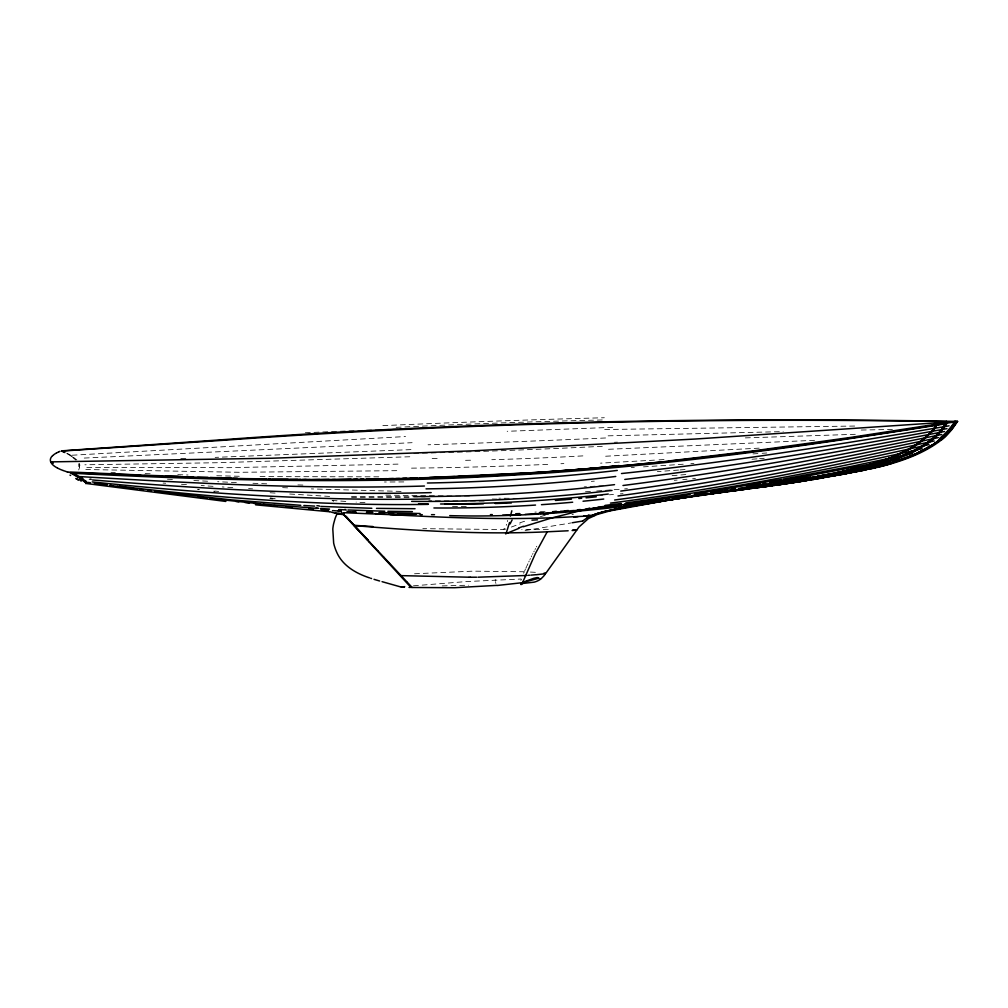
<?xml version="1.0" encoding="UTF-8"?>
<svg xmlns="http://www.w3.org/2000/svg" width="1008" height="1008" viewBox="0 0 1008 1008"><rect width="100%" height="100%" fill="white"/><g stroke="black" fill="none" stroke-linecap="round" stroke-linejoin="round"><path stroke-width="0.75" stroke-dasharray="5 3.75" d="M79.519 467.032L79.519 467.095A14.036 6.464 55.9 0 1 79.456 467.41M79.456 467.687L78.712 469.955M506.268 525.294L506.558 524.286M507.339 521.59L507.679 520.43M523.618 573.275L524.173 571.99M524.74 570.73L525.357 569.318M525.836 568.273L526.63 566.521M526.957 565.828L527.927 563.737M528.746 561.998L529.238 560.965M529.906 559.591L530.41 558.558M531.254 556.857L531.77 555.836M532.539 554.312L532.967 553.48M533.824 551.804L534.253 550.985M535.034 549.499L535.563 548.516M536.432 546.89L536.785 546.248M503.698 529.011L505.134 528.381M519.826 522.799L527.323 520.393M540.414 516.6L545.517 515.227M525.08 530.548L571.297 522.913M413.431 585.824L466.54 581.553L520.997 579.02M692.622 478.75L695.444 478.51M682.756 479.594L686.99 479.228M674.302 480.299L677.124 480.06M620.285 493.907L623.02 493.681M672.109 475.663L688.565 474.34M609.374 494.802L613.469 494.474M624.632 488.893L627.367 488.678M619.151 489.321L595.917 491.06M599.823 495.558L602.545 495.344M751.993 459.232L758.104 458.779M759.629 458.665L764.215 458.312M680.072 469.93L687.645 469.363M678.56 470.043L657.355 471.593M690.871 463.693L693.92 463.478M72.097 455.225L405.544 436.54M683.222 464.222L643.495 466.868M590.449 491.438L582.246 491.98M752.913 453.902L760.599 453.398M762.149 453.298L766.76 452.983M603.88 485.642L584.186 486.889M631.26 467.636L634.322 467.447M659.043 459.862L665.192 459.497M591.331 481.345L594.317 481.156M654.419 460.139L600.541 463.151M759.175 448.144L602.872 456.372M84.256 458.06L412.108 442.688M814.565 440.32L604.85 449.442M414.54 573.766L473.117 571.145L524.273 571.775M410.949 449.618L215.158 457.38M180.81 458.627L188.257 458.363M409.79 456.763L219.253 462.697L84.874 464.789M745.353 437.888L857.468 434.234M614.363 442.285L617.488 442.172M608.126 435.834L783.178 431.613M398.009 464.121L229.383 467.674L85.327 467.359M442.21 585.913L468.594 585.194M604.674 429.509L857.556 426.006M396.749 470.673L239.551 472.286L85.806 469.514M861.223 430.038L892.408 429.471M378.806 476.834L259.862 476.62M484.142 501.064L428.753 500.711M469.426 496.1L385.837 495.167M403.805 481.925L384.439 482M351.49 496.44L425.237 496.843M351.553 497.511L411.314 497.7M548.302 529.654L521.728 529.616M505.411 529.553L422.831 528.671M526.73 498.519L498.821 498.179M466.25 506.52L451.282 506.331M401.071 491.4L311.359 488.918M560.776 499.678L568.411 499.792M506.003 499.225L489.737 498.973M572.015 514.382L573.363 514.408M239.261 476.267L214.339 475.7M344.497 509.128L345.845 509.166M177.824 474.692L188.03 474.995M302.904 485.075L294.197 484.798M150.167 473.785L144.358 473.584M110.956 472.349L115.315 472.525M266.679 483.827L249.341 483.122M236.363 482.567L217.652 481.711M282.618 487.633L290.808 488.011M343.363 509.758L346.437 509.909M207.598 481.219L191.797 480.438M530.397 572.053L535.5 572.342M167.429 479.178L174.586 479.556M329.629 496.427L288.351 493.933M315.731 508.246L318.805 508.435M248.611 488.603L252.567 488.855M364.984 502.677L356.114 502.11M232.785 487.607L222.251 486.94M213.041 486.335L201.197 485.566M163.069 483.059L165.69 483.235M275.071 493.076L268.43 492.635M181.478 484.268L189.365 484.785M345.769 501.43L329.528 500.283M343.766 509.935L346.576 510.161M315.756 507.503L318.553 507.767M214.729 491.06L218.66 491.463M213.545 491.236L214.855 491.375M197.757 489.258L199.067 489.397M197.87 489.573L199.181 489.712M89.838 478.724L91.274 478.888M319.901 506.369L316.411 505.953M316.84 505.424L320.002 505.814M269.842 498.519L272.803 498.922M89.095 479.354L92.056 479.783M275.209 498.708L269.123 497.662M315.832 507.83L318.692 508.599M67.032 453.676L69.3 454.999M69.64 455.2L71.87 456.637M72.059 456.775L73.319 457.67M73.773 457.556L76.835 459.95M333.409 501.455L332.653 500.296M495.898 583.405L495.545 582.397M79.796 464.713L79.846 465.557M520.884 580.394A4.75 0.769 -65.8 0 1 521.375 579.222M495.571 581.339A4.952 0.655 83.2 0 1 495.205 579.512M79.405 466.024A10.093 4.914 52.5 0 1 79.443 466.628M79.103 464.612A7.081 3.641 49.5 0 1 79.33 465.52M78.826 463.667A6.237 3.427 46.8 0 1 79.103 464.335M73.206 457.947A18.232 11.101 45.1 0 1 75.814 460.102M78.838 464.663A15.019 6.287 63.1 0 1 78.8 466.603M79.279 463.541A5.645 3.049 47.2 0 1 79.607 464.638M66.843 453.184A51.559 32.71 43.5 0 1 73.899 457.153M582.851 509.645A1297.661 666.704 -6 0 1 552.308 511.333M545.051 511.686A1297.661 666.704 -6 0 1 534.883 512.127M582.876 455.893A1303.268 521.438 -4.7 0 1 491.816 459.698M470.547 460.215A1303.268 521.438 -4.7 0 1 463.466 460.354M563.85 463.592A1305.322 430.328 -4.2 0 1 560.914 463.73M547.709 464.36A1305.322 430.328 -4.2 0 1 410.521 468.153M437.157 458.401A1299.476 319.738 -3.6 0 1 428.551 458.59M602.305 446.305A1290.694 215.347 -3.1 0 1 413.078 453.424M605.569 437.976A1283.663 117.571 -2.7 0 1 428.047 444.793M612.675 427.329A1287.707 25.666 -2.2 0 1 507.188 431.285M305.311 432.747A1317.884 63.076 -1.8 0 1 540.527 423.675M554.589 423.196A1317.884 63.076 -1.8 0 1 578.038 422.415M382.864 425.653A1380.67 156.794 -1.4 0 1 604.334 417.74M396.144 427.354A1478.862 260.946 -1 0 1 602.759 419.958M511.384 527.058A196.825 181.163 -16.4 0 1 520.204 523.895"/><path stroke-width="1.5" d="M497.083 585.509L521.993 582.725M506.331 532.778L509.544 522.497M945.391 423.02L946.424 421.306A88.641 81.61 -20.9 0 1 945.277 423.058L945.227 423.247M525.332 576.387L535.387 553.556L547.218 531.796L568.172 530.775M525.105 576.941L522.623 582.372M955.534 421.772L955.219 422.516M955.408 421.961L955.093 422.717M955.03 422.554L954.715 423.297A69.338 63.832 -20.9 0 1 941.119 438.971A80.879 74.453 -20.9 0 1 931.909 445.523L930.674 446.317A113.879 104.832 -20.9 0 1 921.425 451.471M954.778 422.932L955.71 421.747M545.744 573.413L579.02 526.945L588.483 518.503L597.467 514.395L610.042 510.867L668.556 500.144M545.391 573.892L544.32 575.341A28.035 25.817 -20.9 0 1 543.627 576.198L541.22 578.63A15.221 14.011 -20.9 0 1 538.826 580.28L537.73 580.847A20.286 18.673 -20.9 0 1 534.177 582.145L520.695 583.695M941.359 429.824L946.663 422.516L947.117 423.133A88.641 81.598 -20.9 0 1 943.954 427.732L942.178 430.025A64.096 59.006 -20.9 0 1 934.504 438.077L931.972 440.206A78.397 72.173 -20.9 0 1 927.347 443.684L923.908 445.977A105.412 97.045 -20.9 0 1 917.469 449.77L915.264 450.954M941.182 430.051L940.426 430.933M940.237 431.147L939.859 431.588A62.219 57.191 -21.4 0 1 935.273 436.25C919.233 450.488 898.632 458.086 878.346 463.995M931.392 431.777L918.288 443.457A96.566 88.893 -20.9 0 1 910.022 448.648L906.898 450.362A135.538 124.79 -20.9 0 1 898.733 454.356L893.693 456.548A186.165 171.373 -20.9 0 1 880.286 461.525L872.437 464.02M52.718 455.591L54.067 454.482A44.491 16.141 2.5 0 1 56.309 453.083M582.926 520.846L587.311 517.646M940.451 438.921L937.188 441.479M940.577 439.249L933.836 443.885M868.934 469.3C894.285 463.73 920.682 455.956 941.321 440.017A69.136 63.655 -20.9 0 0 945.378 436.527L951.716 429.748L957.6 421.432C713.324 417.098 468.833 421.596 225.137 439.538L61.639 450.853M921.325 441.227L925.268 437.963A70.875 65.255 -20.9 0 0 937.125 424.015L946.663 422.516L939.859 431.588A64.575 59.308 -21.6 0 1 930.182 440.42M919.435 442.638L910.804 448.207A141.397 130.171 -20.9 0 1 888.943 458.35M935.651 443.029L915.806 453.827L892.559 462.483A261.866 244.125 -21.3 0 1 878.711 466.187M932.236 445.347L914.558 454.759L892.685 462.823M912.807 446.859L926.377 436.955L918.288 443.318A85.466 78.674 -20.9 0 1 914.117 446.053L908.384 449.354A107.68 99.137 -20.9 0 1 903.937 451.609L897.826 454.343M930.548 445.99L929.351 446.922A115.945 106.735 -20.9 0 1 921.362 451.307L918.175 452.882A181.793 167.353 -20.9 0 1 888.388 463.655M921.904 446.141L923.479 445.171A83.84 77.099 -21.3 0 0 930.233 440.496M587.374 517.608L596.396 514.055M56.587 452.932L58.729 451.874M914.861 450.085L891.853 459.787A209.223 191.293 -21.4 0 1 884.507 462.168M919.838 452.264L921.425 451.483M903.206 452.252L895.696 455.704M918.112 452.718L921.312 451.156A115.945 106.735 -20.9 0 0 929.3 446.758M522.85 582.271L533.698 578.327L537.302 577.534L538.965 578.214L522.396 582.674M508.196 532.753L518.704 528.444M59.056 451.735L60.052 451.307M895.192 455.918L894.688 456.133A179.512 165.287 -20.9 0 1 884.218 460.19L863.528 466.528L842.134 471.555M592.25 515.138L591.557 515.781L592.792 515.302M592.515 515.214L593.41 515.075M888.968 458.438L860.656 467.271M592.931 515.063L594.04 514.849M593.561 514.836L595.098 514.483M523.492 526.693L551.124 518.125L584.867 509.569M594.342 514.37L597.227 513.79M595.262 514.244L597.038 513.853M596.912 513.526L598.538 513.223M597.164 513.626L599.042 513.261M597.353 513.576L598.311 513.286M884.507 462.181L858.967 468.821L868.165 466.666M871.189 464.398L867.283 465.507M598.916 512.933L602.305 512.379M599.193 513.034L600.831 512.77M599.42 512.971L600.541 512.656M877.653 465.368C819.693 480.312 760.007 487.066 700.85 495.319M867.006 465.583L865.91 465.885M886.511 464.65L876.431 466.918M545.366 573.602L544.988 573.691A9.727 3.528 2.7 0 1 544.333 573.817L537.037 574.636M877.325 464.285L870.471 466.099M865.381 466.024L859.043 467.674M600.705 512.442L605.354 511.636M600.995 512.543L601.663 512.366M601.826 512.14L602.935 512.039M859.9 467.46L857.619 468.027M556.416 512.417L558.86 511.812M878.699 466.351L873.986 467.51M603.049 511.825L603.704 512.026M878.825 466.679L868.531 468.77M877.313 466.704L888.476 463.907A181.793 167.353 -20.9 0 0 918.212 452.97M603.641 511.686L604.611 511.636M856.094 468.405L856.863 468.216M604.094 511.573L611.503 510.287M856.712 468.254L849.694 469.892M875.599 467.296L849.857 472.588M875.662 467.46L862.47 470.245M853.65 468.985L854.872 468.695M874.654 467.347L886.448 464.486A182.335 167.845 -20.9 0 0 919.901 452.39M604.775 511.409L606.199 511.258M605.909 511.144L608.933 510.653M852.428 469.274L846.304 470.66M928.948 444.604C823.586 468.103 717.57 489.447 610.432 503.105M922.055 448.686C824.116 470.786 725.319 489.434 625.804 502.904M587.286 509.015L589.831 508.435M606.362 511.043L610.987 510.212M871.378 468.468L865.809 469.375M934.202 440.962C828.362 464.045 722.056 485.755 614.628 500.006M912.656 453.373L852.352 466.162L783.052 479.128M576.589 530.095L573.476 530.422M866.615 469.35L870.71 468.443M847.35 470.421L834.851 473.067M857.531 469.136L843.545 472.046M857.745 469.085L829.483 474.743M845.725 470.786L844.565 471.038M938.347 437.623C832.154 460.026 725.596 481.396 618.005 495.974M843.406 471.278L841.68 471.656M609.097 510.439L612.877 510.01M866.918 469.741L819.265 478.258M841.39 471.719L840.244 471.958M941.737 434.486C835.267 456.07 728.469 476.658 620.764 491.085M899.275 458.791L784.829 480.161M840.672 471.87L826.321 474.755M863.075 469.955L853.99 471.794M863.201 470.27L857.72 471.404M837.358 472.55L838.618 472.298M862.52 470.408L854.091 471.946M611.377 509.96L614.414 509.519M611.894 510.023L613.557 509.872M836.728 472.689L813.456 477.175M613.04 509.796L615.157 509.557M858.337 471.265L841.705 474.125M944.559 431.5C837.837 452.101 730.825 471.719 622.982 485.503M613.897 509.443L618.811 508.851M854.986 471.946L852.377 472.462M614.578 509.317L616.921 509.04M827.555 474.516L828.5 474.327M615.321 509.342L616.014 509.216M841.252 472.5L838.303 473.067M853.121 471.971L845.75 473.369M616.178 509.002L617.841 508.864M826.598 474.705L817.45 476.444M837.648 473.193L835.04 473.697M851.508 472.626L848.9 473.13M824.015 475.196L817.538 476.419M617.312 508.788L622.919 508.095M834.385 473.823L827.782 475.058M848.774 472.802L823.208 477.578M849.983 472.916L841.831 474.453M618.232 508.612L621.482 508.183M845.221 473.823L847.098 473.47M946.966 428.627C840.004 448.081 732.778 466.654 624.796 479.43M619.202 508.599L620.122 508.435M620.512 508.183L625.199 507.679M815.548 476.797L807.95 478.17M815.321 476.834L816.253 476.658M827.933 475.02L824.065 475.738M840.609 474.327L817.69 478.346M839.929 474.617L841.34 474.188M840.357 474.718L841.453 474.516M841.1 474.579L843.331 474.163M621.886 507.931L628.853 507.037M839.513 474.869L837.535 475.234M839.261 474.919L840.508 474.692M623.713 507.604L647.955 503.622M790.751 481.106L814.388 476.998M822.704 475.978L824.405 475.675M837.396 474.894L803.792 480.614M835.04 475.688L838.895 474.982M625.993 507.188L640.105 504.68M645.788 503.66L655.225 502.349M635.166 505.739L648.396 503.509M808.088 478.132L808.794 478.006M809.726 477.842L810.659 477.679M818.269 476.771L820.197 476.431M821.016 476.28L806.135 478.876M833.553 475.952L835.544 475.587M781.603 479.38L694.562 494.071M648.736 503.131L650.551 502.816M648.119 503.42L650.853 503.118M807.345 478.271L805.027 478.687M818.055 476.809L814.817 477.376M829.307 476.33L833.414 475.612M832.558 476.129L829.445 476.671M649.996 502.929L653.638 502.299M650.614 502.979L652.302 502.853M802.985 479.052L804.737 478.724M805.392 478.611L798.916 479.745M826.195 476.885L827.24 476.696M449.732 515.63C517.961 517.507 586.202 511.636 653.764 502.601M811.906 477.88L812.876 477.716M825.287 477.401L827.366 477.036M949.07 425.842C840.281 444.289 731.266 461.992 621.495 473.533M654.671 502.097L656.435 501.82M653.285 502.337L657.77 501.581M653.348 502.501L654.734 502.261M654.797 502.425L656.561 502.123M799.911 479.569L800.629 479.443M809.978 478.22L810.949 478.057M820.903 477.792L823.045 477.427M824.254 477.578L821.029 478.132M656.057 501.858L661.777 500.913M656.183 502.186L657.896 501.896M810.583 476.973L738.625 488.552M797.895 479.921L799.193 479.695M808.29 478.51L809.411 478.309M657.569 501.946L659.232 501.669M794.732 480.463L796.055 480.224M795.778 480.274L797.026 480.06M804.548 479.14L805.342 479.002M806.828 478.75L799.142 480.035M819.202 478.094L810.004 479.619M818.887 478.498L813.456 479.405M822.805 477.956L791.847 482.807M639.551 503.357L643.419 502.778M769.797 482.668L783.468 480.388M658.854 501.392L674.818 499.149M661.903 501.228L658.98 501.719M794.115 480.551L791.557 480.98M793.674 480.64L795.085 480.388M802.166 479.531L802.96 479.405M813.33 479.077L815.535 478.699M645.296 502.463L642.676 502.891M760.221 484.243L746.525 486.486M762.955 483.802L765.689 483.349M660.265 501.152L668.506 499.817M660.391 501.48L664.096 500.863M790.499 481.156L793.132 480.703M799.042 480.047L801.36 479.669M815.396 479.077L795.362 482.278M572.33 522.736L582.737 521.023M665.91 500.573L663.239 501.014M789.566 481.295L777.735 483.185M807.509 480.022L811.377 479.392M810.13 479.947L811.238 479.77M945.466 423.839C803.338 446.62 660.53 466.729 516.726 474.919C368.663 484.344 220.235 480.791 72.185 473.243M954.715 421.898L955.798 421.722M648.295 501.971L650.74 501.581M731.455 488.943L735.563 488.275M665.204 500.333L670.093 499.552M788.521 481.484L784.035 482.189M786.668 481.786L787.588 481.635M796.711 480.425L789.73 481.534M796.912 480.4L793.573 480.929M805.556 480.35L809.021 480.123M650.475 501.619L651.773 501.417M717.734 491.148L721.854 490.493M724.601 490.052L727.335 489.611M667.712 500.107L679.48 498.443M667.775 500.27L671.441 499.691M784.829 482.076L785.749 481.925M804.409 480.526L798.714 481.421M805.669 480.665L806.816 480.488M713.626 491.803L716.373 491.362M651.407 502.79L698.632 495.596M668.619 500.132L676.066 498.96M780.394 482.769L782.208 482.479M782.057 482.517L782.989 482.378M791.318 481.295L792.464 481.106M802.255 481.207L804.535 480.854M634.057 504.013L636.514 503.622M656.989 500.585L658.3 500.384M699.892 493.958L704.012 493.315M672.538 499.162L682.315 497.662M779.234 482.958L781.112 482.668M789.025 481.648L790.171 481.471M803.855 480.778L781.742 483.953M690.203 494.764L630.378 503.32M638.984 503.244L643.91 502.475M673.936 498.96L676.645 498.532M751.565 486.952L754.249 486.536M775.643 483.5L778.504 483.059M674.05 499.275L678.573 498.569M787.399 481.9L780.293 482.983M786.744 482L787.878 481.824M798.84 481.748L799.974 481.572M802.784 481.207L792.893 482.656M694.399 494.802L697.145 494.386M744.874 487.985L747.558 487.582M773.539 483.84L776.551 483.361M681.08 498.179L675.108 499.111M774.207 483.727L776.399 483.399M784.451 482.353L785.597 482.177M797.706 481.925L792.767 482.328M632.684 504.05L635.834 503.584M631.638 504.214L636.88 503.42M738.196 489.006L740.867 488.603M780.772 482.92L781.402 482.819M678.712 498.38L684.835 497.461L678.775 498.544M782.032 482.719L783.304 482.53M791.734 482.492L792.905 482.315M679.266 497.095L683.399 496.478M733.295 489.359L722.635 490.946M766.798 484.861L767.756 484.709M768.726 484.571L767.063 484.798L770.629 484.268M682.202 498.028L692.357 496.503M789.39 482.845L790.562 482.668M795.274 482.353L785.56 483.739M639.022 503.105L643.759 502.4M715.97 491.929L719.977 491.337M776.084 483.613L773.917 483.941M775.417 483.714L777.861 483.349M684.923 497.624L693.517 496.364M686.095 497.423L687.343 497.246M789.176 483.034L778.075 484.646M789.503 483.16L783.455 484.042M792.767 482.731L781.868 484.281M672.386 498.103L676.519 497.498M710.64 492.71L713.311 492.32M758.079 486.121L760.322 485.793M758.772 486.02L762.325 485.503M761.897 485.579L763.85 485.289M687.242 496.931L690.152 496.503M788.218 483.021L778.012 484.483M702.639 493.87L705.31 493.479M751.338 487.091L753.581 486.776M752.85 486.877L756.617 486.347M771.523 484.281L766.748 484.974M689.774 496.742L692.231 496.377M693.617 496.327L696.125 495.961M662.747 499.489L650.349 501.215M665.507 499.099L669.64 498.506M677.527 497.536L678.8 497.36M682.605 496.73L685.276 496.352M719.687 491.602L721.262 491.375M725.987 490.707L727.562 490.48L726.163 490.619M763.144 485.491L764.354 485.314M742.291 488.389L740.389 488.653M749.612 487.355L747.268 487.683L749.561 487.393M751.943 487.015L754.286 486.688M694.613 495.86L699.892 495.419M782.737 484.193L774.711 485.289M785.245 483.84L773.69 485.428L775.795 484.961M674.579 497.864L677.263 497.486M733.761 489.598L735.386 489.371M761.935 485.654L760.725 485.831L763.195 485.478M704.756 493.87L707.44 493.492M704.428 494.474L700.749 494.991L704.907 494.714M775.732 484.798L776.866 484.646M694.273 496.402L701.933 495.319M781.477 484.369L776.462 485.075M754.664 486.675L757.084 486.335M698.065 494.815L700.749 494.437M708.107 493.958L711.787 493.441M708.17 494.122L711.85 493.605M704.491 494.638L711.913 493.769M774.585 484.961L768.94 485.919M703.496 494.953L713.84 493.504M772.367 485.44L778.453 484.42M648.9 503.446L651.042 503.143L647.942 502.992M691.375 495.734L694.058 495.369M733.698 489.586L735.071 489.397M713.714 493.164L719.208 492.597M708.662 493.87L721.111 492.509M773.564 485.113L753.782 488.137M711.182 493.844L715.592 493.265M772.695 485.591L756.378 487.796M771.284 485.768L772.43 485.604M775.832 485.163L759.037 487.431M649.24 503.395L644.566 504.025M653.146 500.825L655.83 500.459M722.824 491.929L726.503 491.438M761.267 486.788L763.799 486.448M720.985 492.181L726.629 491.765M724.79 492.017L716.197 493.151M766.471 486.423L769.003 486.083M642.071 502.324L648.963 501.404M733.862 490.442L739.015 489.749M753.656 487.809L756.189 487.469M728.343 491.186L737.604 490.115M753.719 487.973L763.799 486.448M723.832 491.791L732.085 490.858M732.148 491.022L739.141 490.09M761.405 487.129L767.68 486.284M722.471 492.295L734.076 490.77M623.788 504.895L626.762 504.504M645.107 501.908L647.791 501.556M744.068 489.082L754.022 487.759M737.541 489.951L758.911 487.103M731.266 491.11L754.148 488.086M737.667 490.279L744.206 489.409M635.708 503.143L641.075 502.438M635.166 503.219L640.697 502.513M614.855 506.054L619.315 505.474M644.729 504L642.726 504.252M628.992 504L633.024 503.483M642.928 504.227L641.126 504.454L640.975 503.181M621.356 503.446L605.052 505.399M621.596 504.416L598.122 507.112M624.519 504.05L628.916 503.509M605.921 507.175L610.382 506.621M620.928 504.995L631.033 503.748M638.127 503.534L633.125 504.126M612.851 505.966L616.883 505.487M596.975 508.246L601.448 507.717M611.68 506.066L621.356 504.932M631.336 504.328L632.495 504.189M632.407 504.202L633.667 504.063M602.078 507.2L607.471 506.583L602.003 507.137M624.557 505.096L629.811 504.504M620.802 505.525L615.699 506.092M592.502 508.763L570.1 511.094M669.073 460.933L754.74 450.715L850.588 437.434L937.175 424.053L936.193 421.495A70.875 65.255 -20.9 0 1 935.033 423.259M594.002 508.07L599.395 507.49M586.643 508.813L589.34 508.536M611.516 506.545L607.811 506.936M404.687 586.643L401.323 587.009L404.447 587.21M668.228 461.425L599.269 467.977L545.656 471.82M592.301 508.145L597.845 507.566M585.913 508.901L589.957 508.486M601.7 507.553L597.618 507.956M591.419 508.536L587.173 508.927M565.614 511.522L540.149 513.5M577.471 509.783L580.406 509.531M536.395 574.686L530.901 575.127M496.78 585.383L454.57 587.714L412.146 587.475A7.043 2.923 1.4 0 0 410.962 587.437L353.707 525.256M564.341 510.854L568.386 510.527M552.913 511.888L556.958 511.56M555.66 511.56L552.913 511.774M573.363 530.422L572.103 530.523M561.229 470.736C694.096 461.059 826.182 443.054 957.6 421.432L695.444 439.022L472.223 450.853L272.059 458.224L50.753 461.878M337.428 513.778L337.793 513.752A13.784 4.851 7.3 0 1 338.36 513.727L340.969 513.702M574.724 516.663L593.813 515.819L588.307 515.088M574.56 516.676C513.097 520.38 451.42 517.999 390.008 514.584M529.603 575.215L528.305 575.316M557.563 471.19L526.907 473.029M543.602 472.147L429.509 477.527M539.683 512.694L541.661 512.568M526.995 575.404L525.685 575.48M525.218 575.518L478.057 577.193M523.782 473.218L479.833 475.549M538.65 513.601L525.155 514.357M467.258 476.104L457.821 476.494M520.657 514.559L502.639 515.138M454.671 476.62L442.084 477.099M329.515 511.61L335.198 513.223L339.381 513.198M515.718 513.74L519.763 513.589M547.218 531.796C482.832 534.82 418.396 530.951 354.236 525.584L367.794 540.25M438.316 477.364L420.071 477.83M424.204 477.83L410.092 478.246M416.934 477.918L402.784 478.309M406.564 478.346L360.625 479.291M395.968 478.611L399.508 478.523M424.456 486.02C309.632 489.56 194.859 483.286 80.275 476.62M388.66 478.649L393.372 478.535M431.185 492.61C318.188 495.596 205.216 489.069 92.635 479.972M387.085 478.674L366.71 479.052M429.786 498.922C317.029 501.19 204.322 493.668 92.232 481.912M363.573 479.102L353.543 479.392M490.405 514.609L492.307 514.584M357.298 479.178L335.84 479.569M427.984 504.378C324.891 505.94 221.861 498.544 119.561 486.221M351.023 479.254L332.3 479.594M335.349 479.392L319.901 479.644M476.62 577.206L470.648 577.219M329.074 479.417L311.031 479.657M319.649 479.443L307.49 479.657M415.044 508.712L376.475 508.372M305.714 479.644L310.225 479.443M307.075 479.43L302.173 479.632M305.5 479.43L298.633 479.619M470.408 577.206L469.199 577.206M300.775 479.405L289.762 479.556M431.5 514.672L434.511 514.685M468.959 577.206L401.108 575.631M297.625 479.38L272.021 479.342M412.411 511.636L387.866 511.295M946.31 421.609C706.066 417.488 465.658 422.843 225.956 440.118L61.778 451.067L64.89 452.542M288.162 479.291L268.481 479.291M420.034 513.513L378.932 512.581M410.306 587.437L409.021 587.399M270.749 479.052L257.834 479.09M265.999 478.964L240.093 478.687M543.262 513.79L548.339 513.891M573.01 529.817L576.563 529.969M256.473 478.762L232.999 478.498M384.804 511.22L347.962 509.985M416.191 514.357L398.11 513.891M371.851 508.284L320.872 506.432M237.397 478.283L197.518 477.427M231.034 478.107L221.495 477.817M219.908 477.767L210.357 477.477M207.976 477.401L183.317 476.96M401.562 515.113L343.854 512.707M193.536 476.923L179.777 476.847M180.76 476.482L165.577 476.343M178.227 476.381L161.078 475.763M162.036 476.217L144.295 475.574M160.133 475.726L70.119 472.802M389.063 513.576L393.586 513.74L390.575 513.601M140.654 474.982L69.779 472.009L74.378 474.403M366.748 512.102L372.834 512.341M420.021 514.597L422.302 514.697M645.611 502.879L648.144 503.005M338.751 509.544L343.363 509.758M645.246 502.866L641.39 502.664M644.603 502.828L646.204 502.916M640.42 502.614L641.416 502.677M366.446 512.555L372.481 512.858M329.54 509.053L320.33 508.523M314.685 506.117L303.862 505.512M352.876 511.787L355.9 511.963M347.029 511.573L355.736 512.077M300.775 505.323L231.26 499.867L155.723 491.438M337.806 510.59L340.855 510.779M372.935 526.554L354.136 525.319L346.059 516.361M343.3 514.584L338.486 514.055A13.784 4.801 7.3 0 1 337.882 513.954L336.937 514.105A44.957 41.391 -20.9 0 0 334.996 518.818L333.61 523.795A49.871 45.914 -20.9 0 0 332.804 529.036L333.648 543.01A53.021 48.812 -20.9 0 0 334.366 545.882L335.299 548.743A51.597 47.502 -20.9 0 0 336.445 551.603C342.153 565.501 355.963 573.426 369.608 577.886M328.671 510.01L321.048 509.494M384.653 514.256L375.253 513.614M315.731 508.246L262.017 504.038L209.903 498.469M332.489 510.602L341.221 511.195M342.808 514.055L346.097 516.701M308.864 508.599L313.438 508.952M329.301 511.724L255.616 504.832M286.02 506.671L292.118 507.226M273.848 505.537L276.885 505.827M263.189 504.466L267.75 504.932M339.28 513.74L338.335 513.639M254.054 503.496L260.14 504.151M244.919 502.501L249.493 503.017M235.796 501.455L238.833 501.808M225.88 501.442L85.718 483.424M104.101 484.344L107.201 484.722M197.656 496.982L206.842 498.103M96.39 483.374L101.014 483.966M337.239 513.513L335.198 513.223M148.037 490.468L151.112 490.858M177.761 494.462L182.347 495.054M137.277 489.082L124.979 487.456M140.351 489.485L143.426 489.875M170.113 493.454L173.162 493.857M87.457 482.353L90.518 482.756M95.105 483.374L98.154 483.79M102.74 484.407L105.79 484.823M110.376 485.44L125.66 487.494M154.816 491.4L157.878 491.816M162.464 492.433L165.514 492.849M117.306 486.423L121.905 487.053M101.959 484.319L106.558 484.961M109.633 485.377L112.694 485.806M94.298 483.248L98.897 483.89M545.252 573.224L544.698 573.124A9.727 3.528 2.7 0 0 544.118 573.048M382.057 581.666L401.033 587.034M325.534 510.489L328.369 511.295M379.638 580.999L374.018 579.335M68.834 472.349L68.242 472.185M68.002 472.109L66.503 471.656M66.263 471.58L63.164 470.522M371.574 578.554L370.73 578.264M85.1 481.937L83.639 481.32M63.076 451.584L63.983 452.038M57.557 468.09L59.661 469.111A44.491 16.141 2.5 0 0 62.95 470.446M71.467 473.546L72.475 474.088M72.815 474.277L75.121 475.562M69.993 475.121L70.636 475.474M51.055 462.042L53.235 463.277M75.474 475.763L77.717 477.049M78.233 479.821L75.877 478.485L78.422 479.947M78.057 477.25L80.237 478.548M81.761 478.46L85.982 481.27M80.413 478.649L81.623 479.405M81.194 481.169L80.476 480.564M340.78 511.56L343.249 514.093M80.098 480.199L79.594 479.644M365.526 537.377L359.932 531.493M365.74 537.604L367.983 539.948M359.73 531.266L354.136 525.319M365.929 538.096L360.209 531.997M366.118 538.297L377.685 550.62M377.824 550.771L383.569 556.882M383.708 557.033L389.441 563.132M360.07 531.833L354.539 525.924M389.605 563.308L406.615 581.553M409.374 584.501L406.829 581.767M409.588 584.728L412.121 587.387M369.041 541.586L369.659 542.241M353.367 524.891L343.577 514.597A2.696 0.945 7.3 0 0 344.219 514.597L343.942 513.878M354.614 526.075L345.391 516.109M352.825 524.072L346.261 516.89M343.514 513.362L343.804 514.13M511.837 510.779A15.851 2.029 -72.3 0 1 510.363 516.058M57.179 467.888A35.393 12.839 2.5 0 1 52.517 455.704M522.434 583.544A4.75 1.852 -70.1 0 1 520.922 584.564M510.174 523.921A15.851 5.632 -77 0 1 512.102 520.078M540.527 578.945A7.749 0.781 26.8 0 1 540.25 578.844M85.768 483.475A14.036 2.444 40.5 0 1 85.655 483.462M86.146 482.908A6.237 0.958 30.6 0 1 86.234 483.046M84.647 481.673A7.812 1.273 29 0 1 85.705 482.567M80.879 479.342A18.232 3.478 26.7 0 1 83.84 481.295M86.31 482.265A15.019 3.339 47 0 1 86.02 482.908M85.428 481.03A5.645 0.844 31.3 0 1 86.297 481.925M75.071 474.251A51.559 10.37 24.5 0 1 82.782 478.498M921.4 441.302A102.388 94.261 -20.9 0 1 903.168 452.176M936.205 421.508A58.943 54.256 -20.9 0 1 934.504 424.053M543.438 512.404A963.031 948.818 57.9 0 1 539.381 512.669M589.176 515.554A1297.661 1236.854 26 0 1 583.607 516.109M578.038 516.65A1297.661 1236.854 26 0 1 573.854 517.028M537.529 519.813A1297.661 1236.854 26 0 1 531.934 520.153M596.282 496.805A1303.268 1186.92 17.5 0 1 586.076 497.826M581.704 498.242A1303.268 1186.92 17.5 0 1 578.781 498.506M571.473 499.149A1303.268 1186.92 17.5 0 1 555.383 500.434M511.358 502.954A1303.268 1186.92 17.5 0 1 495.167 503.521M483.399 503.824A1303.268 1186.92 17.5 0 1 445.082 504.101M421.495 503.748A1303.268 1186.92 17.5 0 1 418.547 503.685M603.742 499.048A1305.322 1147.658 13.9 0 1 583.04 501.228M572.67 502.211A1305.322 1147.658 13.9 0 1 541.472 504.68M535.525 505.071A1305.322 1147.658 13.9 0 1 433.894 507.969M608.278 494.046A1299.476 1086.851 10.8 0 1 440.534 504M428.476 503.987A1299.476 1086.851 10.8 0 1 419.429 503.924M612.032 490.43A1290.694 1020.94 8.6 0 1 411.655 501.379M614.527 484.646A1283.663 954.589 6.9 0 1 413.91 496.579M615.749 476.469A1287.707 894.676 5.6 0 1 426.019 488.867M617.287 470.434A1317.884 850.437 4.5 0 1 427.405 483.008M619.101 465.583A1380.67 820.625 3.5 0 1 428.652 478.019M618.106 465.809A1478.862 802.847 2.6 0 1 422.906 477.855M954.639 423.121A69.338 63.832 -20.9 0 1 941.056 438.808A82.341 75.802 -20.9 0 1 930.598 446.128M912.857 446.922A117.054 107.78 -20.9 0 1 896.654 454.81M505.562 533.887A133.648 119.246 -24.9 0 1 508.158 532.69M936.268 426.535A58.741 53.752 -22.6 0 1 931.946 432.117M518.566 528.041A229.635 212.31 -25.6 0 1 523.354 526.289M921.879 446.103A111.56 102.463 -21.4 0 1 914.836 450.034M935.739 426.283A67.7 62.32 -20.9 0 1 919.472 442.676M955.042 421.092A68.027 62.005 -22.2 0 1 939.821 438.228M892.735 463.075A261.866 237.787 -20.6 0 1 878.825 466.931M956.579 422.125A68.027 63.214 -19.5 0 1 941.258 439.992M915.352 451.118A182.234 167.731 -20.9 0 1 877.59 465.104M954.576 422.957A69.338 63.832 -20.9 0 1 940.993 438.644M937.175 424.053L935.726 426.233L937.175 424.053"/></g></svg>
